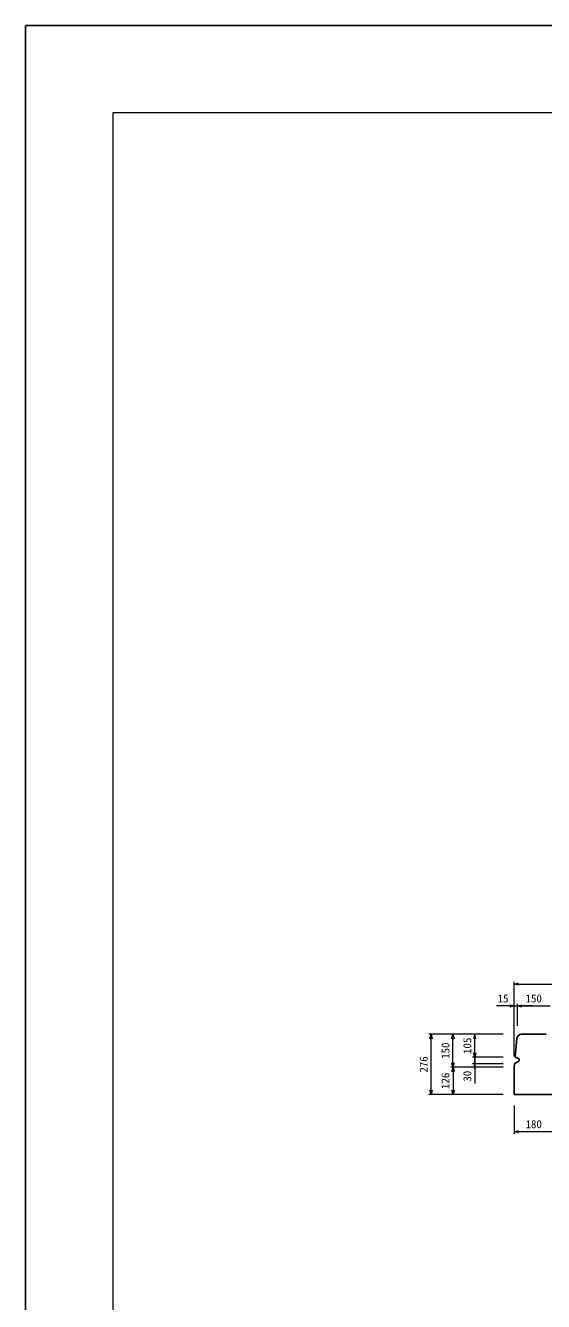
# Model space of a CAD drawing. Units: millimetres, scale not verified. Extents: x -8400 to 8400, y -5940 to 5940.
# Drawn here: x -8400 to -6026, y 96 to 5940 of the extents above; entities that cross this region are included whole.
import ezdxf
from ezdxf.enums import TextEntityAlignment as Align

# ---------------------------------------------------------------- set-up
doc = ezdxf.new("R2010")
doc.units = ezdxf.units.MM
doc.header["$LTSCALE"] = 20
for name, color, linetype, lineweight in [('0-0_DIM', 7, 'Continuous', 25), ('0-1_Defpoints', 5, 'Continuous', 25), ('0-5_OUTLINE', 3, 'Continuous', 25), ('0-8_WAKU', 3, 'Continuous', 13)]:
    doc.layers.add(name, color=color, linetype=linetype, lineweight=lineweight)
doc.styles.add('ＭＳ ゴシック', font='')
doc.styles.get('ＭＳ ゴシック').set_extended_font_data('MS Gothic')

msp = doc.modelspace()

# ---------------------------------------------------------------- linework, layer by layer
at = {"layer": '0-0_DIM', "lineweight": 13}
for p, q in [((-6160.72, 1219.69), (-6160.72, 1559.69)), ((-6160.72, 1549.69), (-5580.72, 1549.69)), ((-6160.72, 1449.69), (-6240.49, 1449.69)), ((-6160.72, 1449.69), (-6145.72, 1449.69)), ((-6145.72, 1358.2), (-6145.72, 1459.69)), ((-6210.72, 1319.69), (-6550.72, 1319.69)), ((-6540.72, 1043.69), (-6540.72, 1319.69)), ((-6440.72, 1169.69), (-6440.72, 1319.69)), ((-6340.72, 1214.69), (-6340.72, 1319.69)), ((-6210.72, 1169.69), (-6450.72, 1169.69)), ((-6440.34, 1169.69), (-6440.34, 1043.69)), ((-6210.72, 1214.69), (-6350.72, 1214.69)), ((-6210.72, 1184.69), (-6350.72, 1184.69)), ((-6340.72, 1184.69), (-6340.72, 1093.77)), ((-6210.72, 1043.69), (-6550.72, 1043.69)), ((-6160.72, 993.69), (-6160.72, 863.69)), ((-5980.72, 873.69), (-6160.72, 873.69))]:
    msp.add_line(p, q, dxfattribs=at)
at = {"layer": '0-0_DIM'}
msp.add_line((-6340.72, 1214.69), (-6340.72, 1184.69), dxfattribs=at)
at = {"layer": '0-0_DIM', "lineweight": 13}
for points in [[(-6140.72, 1544.33), (-6160.72, 1549.69), (-6140.72, 1555.05)], [(-6180.72, 1455.05), (-6160.72, 1449.69), (-6180.72, 1444.33)], [(-6125.72, 1444.33), (-6145.72, 1449.69), (-6125.72, 1455.05)], [(-6076.82, 1449.64), (-6145.54, 1449.64), (-5995.72, 1449.64)], [(-6546.08, 1299.69), (-6540.72, 1319.69), (-6535.36, 1299.69)], [(-6446.08, 1299.69), (-6440.72, 1319.69), (-6435.36, 1299.69)], [(-6335.36, 1299.69), (-6340.72, 1319.69), (-6346.08, 1299.69)], [(-6335.36, 1234.69), (-6340.72, 1214.69), (-6346.08, 1234.69)], [(-6435.36, 1189.69), (-6440.72, 1169.69), (-6446.08, 1189.69)], [(-6445.7, 1149.69), (-6440.34, 1169.69), (-6434.98, 1149.69)], [(-6335.36, 1164.69), (-6340.72, 1184.69), (-6346.08, 1164.69)], [(-6535.36, 1063.69), (-6540.72, 1043.69), (-6546.08, 1063.69)], [(-6434.98, 1063.69), (-6440.34, 1043.69), (-6445.7, 1063.69)], [(-6140.72, 868.33), (-6160.72, 873.69), (-6140.72, 879.05)]]:
    msp.add_lwpolyline(points, dxfattribs=at)
at = {"layer": '0-1_Defpoints'}
msp.add_lwpolyline([(-8400, -5940), (8400, -5940), (8400, 5940), (-8400, 5940)], close=True, dxfattribs=at)
at = {"layer": '0-5_OUTLINE'}
for p, q in [((-6156.22, 1214.69), (-6147.52, 1301.68)), ((-6127.62, 1319.69), (-6013.82, 1319.69)), ((-6160.72, 1169.69), (-6159.21, 1184.84)), ((-6160.72, 1043.69), (-6160.72, 1169.69)), ((-6159.21, 1184.84), (-6137.81, 1197.77)), ((-6136.82, 1207.72), (-6156.22, 1214.69)), ((-6136.82, 1207.72), (-6137.81, 1197.77)), ((-5580.72, 1043.69), (-6160.72, 1043.69))]:
    msp.add_line(p, q, dxfattribs=at)
msp.add_arc((-6127.62, 1299.69), 20, 90, 174.28941, dxfattribs=at)
at = {"layer": '0-8_WAKU'}
msp.add_lwpolyline([(-8000, -5540), (8000, -5540), (8000, 5540), (-8000, 5540)], close=True, dxfattribs=at)

# ---------------------------------------------------------------- texts
at = {"layer": '0-0_DIM', "style": 'ＭＳ ゴシック'}
for s, p in [('15', (-6235.94, 1454.69)), ('150', (-6108.13, 1454.64)), ('180', (-6108.22, 878.69))]:
    msp.add_text(s, height=36.66, dxfattribs=at).set_placement(p, align=Align.BOTTOM_LEFT)
for s, p in [('105', (-6345.72, 1229.69)), ('150', (-6445.72, 1207.19)), ('276', (-6545.72, 1144.19)), ('126', (-6446.1, 1069.19)), ('30', (-6345.72, 1102.78))]:
    msp.add_text(s, height=36.66, rotation=90, dxfattribs=at).set_placement(p, align=Align.BOTTOM_LEFT)

doc.saveas('drawing.dxf')
